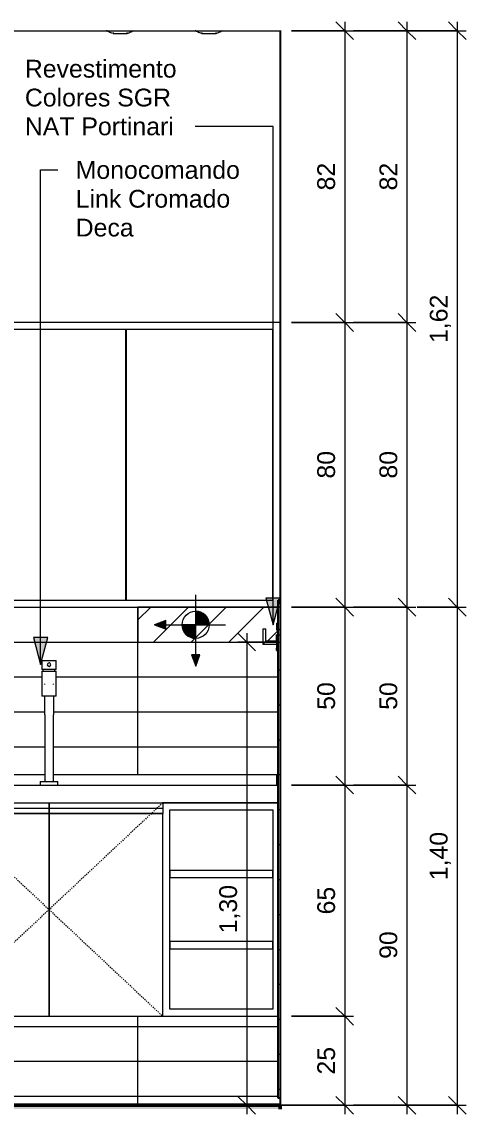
# Model space of a CAD drawing. Header units: millimetres. Extents: x 1525 to 16923, y -16874 to 3225.
# Drawn here: x 9657 to 10907, y 155 to 3225 of the extents above; entities that cross this region are included whole.
import ezdxf

# ---------------------------------------------------------------- set-up
doc = ezdxf.new("R2010")
doc.units = ezdxf.units.MM
doc.linetypes.add('Dash', pattern=[6.35, 3.175, -3.175])
for name, color, linetype, lineweight in [('A-ANNO-DIMS', 211, 'Continuous', 9), ('A-ANNO-DIMS-25', 211, 'Continuous', 9), ('A-ANNO-NOTE', 131, 'Continuous', 9), ('A-CLNG', 13, 'Continuous', 9), ('A-DETL-GENF', 92, 'Continuous', 9), ('A-DETL-THIN', 151, 'Continuous', 9), ('A-FLOR', 192, 'Continuous', 25), ('A-FLOR-PATT', 8, 'Continuous', 25), ('A-WALL', 113, 'Continuous', 25), ('A-WALL-PATT', 111, 'Continuous', 25), ('E-ELEC-FIXT', 91, 'Continuous', 9), ('E-LITE-EQPM', 33, 'Continuous', 9), ('G-ANNO-TEXT', 231, 'Continuous', 9), ('I-FURN', 30, 'Continuous', 9), ('Q-CASE-HDLN', 31, 'Dash', 9)]:
    doc.layers.add(name, color=color, linetype=linetype, lineweight=lineweight)
doc.styles.add('@Arial Unicode MS', font='ARIALUNI.TTF', dxfattribs={"height": 50})
doc.styles.add('Arial_1', font='arial.ttf', dxfattribs={"height": 50})
doc.dimstyles.new('CRT_-__Metros_-_Linha_de_chamada_3_5_mm', dxfattribs={"dimscale": 304.8, "dimtxt": 50.292243, "dimasz": 0.164042, "dimexe": 0.082021, "dimexo": 0.0625, "dimgap": 0.04101, "dimtad": 1, "dimdec": 0, "dimlfac": 0.1, "dimdsep": 46, "dimtxsty": '@Arial Unicode MS', "dimblk1": 'OBLIQUE', "dimblk2": 'OBLIQUE', "dimsah": 1, "dimcen": 0.09, "dimdle": 0.082021, "dimazin": 0, "dimtfac": 1, "dimtdec": 4, "dimtix": 1, "dimtmove": 0, "dimatfit": 3, "dimfxl": 0.492126, "dimfxlon": 1, "dimtvp": 1, "dimtolj": 1, "dimtzin": 0, "dimarcsym": 2})
doc.dimstyles.new('CRT_-__Metros_-_Linha_de_chamada_3_5_mm_1', dxfattribs={"dimscale": 304.8, "dimtxt": 50.292243, "dimasz": 0.164042, "dimexe": 0.082021, "dimexo": 0.0625, "dimgap": 0.04101, "dimtad": 1, "dimlfac": 0.001, "dimrnd": 0.01, "dimzin": 0, "dimdsep": 46, "dimtxsty": '@Arial Unicode MS', "dimblk1": 'OBLIQUE', "dimblk2": 'OBLIQUE', "dimsah": 1, "dimcen": 0.09, "dimdle": 0.082021, "dimazin": 0, "dimtfac": 1, "dimtdec": 4, "dimtix": 1, "dimtmove": 0, "dimatfit": 3, "dimfxl": 0.492126, "dimfxlon": 1, "dimtvp": 1, "dimtolj": 1, "dimtzin": 0, "dimarcsym": 2})
doc.dimstyles.new('CRT_-__Metros_-_Linha_de_chamada_3_5_mm_3', dxfattribs={"dimscale": 304.8, "dimtxt": 50.292243, "dimasz": 0.164042, "dimexe": 0.082021, "dimexo": 0.0625, "dimgap": 0.04101, "dimtad": 1, "dimlfac": 0.001, "dimrnd": 0.01, "dimzin": 0, "dimdsep": 46, "dimtxsty": '@Arial Unicode MS', "dimblk1": 'OBLIQUE', "dimblk2": 'OBLIQUE', "dimsah": 1, "dimcen": 0.09, "dimdle": 0.082021, "dimazin": 0, "dimtfac": 1, "dimtdec": 4, "dimtix": 1, "dimtmove": 2, "dimatfit": 3, "dimfxl": 0.492126, "dimfxlon": 1, "dimtvp": 1, "dimtolj": 1, "dimtzin": 0, "dimarcsym": 2})

# ---------------------------------------------------------------- blocks, each defined once
blk = doc.blocks.new('ARMÁRIO BANHEIRO - ARMÁRIO BANHEIRO-4333011-ELEVAÇÃO 3 BANHEIRO SUÍTE')
at = {"layer": 'I-FURN', "color": 8}
for p, q in [((-14629.650772, 2380), (-15379.650772, 2380)), ((-15379.650772, 2380), (-15379.650772, 1580)), ((-14629.650772, 1580), (-14629.650772, 2380)), ((-13329.650772, 2380), (-14629.650772, 2380)), ((-14629.650772, 2380), (-14629.650772, 1580)), ((-15359.650772, 1600), (-15359.650772, 2360)), ((-15359.650772, 2360), (-14649.650772, 2360)), ((-14994.650772, 2360), (-15014.650772, 2360)), ((-15014.650772, 2360), (-15014.650772, 1990)), ((-14994.650772, 1990), (-14994.650772, 2360)), ((-14649.650772, 2360), (-14649.650772, 1600)), ((-14196.650772, 2360), (-14609.650772, 2360)), ((-14609.650772, 2360), (-14609.650772, 1600)), ((-14196.650772, 1600), (-14196.650772, 2360)), ((-14196.150772, 2360), (-14196.650772, 2360)), ((-14196.650772, 2360), (-14196.150772, 2360)), ((-13763.150772, 2360), (-14196.150772, 2360)), ((-14196.150772, 2360), (-14196.150772, 1600)), ((-13763.150772, 1600), (-13763.150772, 2360)), ((-13762.650772, 2360), (-13763.150772, 2360)), ((-13763.150772, 2360), (-13762.650772, 2360)), ((-13349.650772, 2360), (-13762.650772, 2360)), ((-13762.650772, 2360), (-13762.650772, 1600)), ((-13349.650772, 1600), (-13349.650772, 2360)), ((-14649.650772, 1990), (-15359.650772, 1990)), ((-15359.650772, 1990), (-15359.650772, 1970)), ((-15359.650772, 1970), (-14649.650772, 1970)), ((-15014.650772, 1990), (-14994.650772, 1990)), ((-14994.650772, 1970), (-15014.650772, 1970)), ((-15014.650772, 1970), (-15014.650772, 1600)), ((-14994.650772, 1600), (-14994.650772, 1970)), ((-14649.650772, 1970), (-14649.650772, 1990)), ((-14649.650772, 1600), (-15359.650772, 1600)), ((-15014.650772, 1600), (-14994.650772, 1600)), ((-14609.650772, 1600), (-14196.650772, 1600)), ((-14196.650772, 1600), (-14196.150772, 1600)), ((-14196.150772, 1600), (-14196.650772, 1600)), ((-14196.150772, 1600), (-13763.150772, 1600)), ((-13763.150772, 1600), (-13762.650772, 1600)), ((-13762.650772, 1600), (-13763.150772, 1600)), ((-13762.650772, 1600), (-13349.650772, 1600)), ((-15379.650772, 1580), (-15279.650772, 1580)), ((-15279.650772, 1580), (-14629.650772, 1580)), ((-14629.650772, 1580), (-13979.650772, 1580)), ((-13979.650772, 1580), (-13729.650772, 1580))]:
    blk.add_line(p, q, dxfattribs=at)
at = {"layer": 'I-FURN', "color": 254}
blk.add_line((-13729.650772, 1580), (-13334.650772, 1580), dxfattribs=at)
blk = doc.blocks.new('BAMCADA BANHEIRO - BAMCADA BANHEIRO-4679330-ELEVAÇÃO 3 BANHEIRO SUÍTE')
at = {"layer": 'I-FURN', "color": 8}
for p, q in [((-14000, 1430), (-14000, 1405)), ((-14000, 1430), (-13960, 1430)), ((-13960, 1405), (-13960, 1430)), ((-13960, 1405), (-14000, 1405)), ((-14000, 1400), (-14000, 1330)), ((-14000, 1400), (-13960, 1400)), ((-13997, 1405), (-13997, 1400)), ((-13963, 1400), (-13963, 1405)), ((-13960, 1330), (-13960, 1400)), ((-13960, 1330), (-14000, 1330)), ((-13991.7, 1277), (-13991.7, 1090)), ((-13967.6, 1090), (-13967.6, 1277)), ((-14629.7, 1110), (-13991.7, 1110)), ((-14629.7, 1110), (-14629.7, 1080)), ((-13967.7, 1110), (-13339.7, 1110)), ((-13339.7, 1110), (-13334.7, 1110)), ((-13339.7, 1110), (-13339.7, 1080)), ((-14629.7, 1080), (-13334.7, 1080)), ((-14629.7, 1080), (-14629.7, 1030)), ((-14004.7, 1090), (-14004.7, 1080)), ((-14004.7, 1090), (-13954.7, 1090)), ((-13954.7, 1080), (-13954.7, 1090)), ((-13334.7, 1080), (-13339.7, 1080)), ((-14629.7, 1015), (-14629.7, 1030)), ((-14629.7, 1030), (-14299.7, 1030)), ((-14629.7, 1000), (-14629.7, 1015)), ((-14629.7, 1015), (-14299.7, 1015)), ((-14299.7, 1030), (-14299.7, 1015)), ((-14299.7, 1015), (-14299.7, 1030)), ((-14299.7, 1030), (-13979.7, 1030)), ((-14299.7, 1015), (-14299.7, 1000)), ((-14299.7, 1000), (-14299.7, 1015)), ((-14299.7, 1015), (-13979.7, 1015)), ((-13979.7, 1030), (-13979.7, 1015)), ((-13979.7, 1015), (-13979.7, 1030)), ((-13979.7, 1030), (-13659.7, 1030)), ((-13979.7, 1015), (-13979.7, 1000)), ((-13979.7, 1000), (-13979.7, 1015)), ((-13979.7, 1015), (-13659.7, 1015)), ((-13659.7, 1030), (-13659.7, 1015)), ((-13334.7, 1030), (-13659.7, 1030)), ((-13659.7, 1030), (-13334.7, 1030)), ((-13659.7, 1015), (-13659.7, 1000)), ((-14299.7, 1000), (-14629.7, 1000)), ((-14629.7, 1000), (-14629.7, 830)), ((-14629.7, 1000), (-14299.7, 1000)), ((-14299.7, 830), (-14299.7, 1000)), ((-13979.7, 1000), (-14299.7, 1000)), ((-14299.7, 1000), (-14299.7, 430)), ((-14299.7, 1000), (-13979.7, 1000)), ((-13979.7, 430), (-13979.7, 1000)), ((-13659.7, 1000), (-13979.7, 1000)), ((-13979.7, 1000), (-13979.7, 430)), ((-13979.7, 1000), (-13659.7, 1000)), ((-13659.7, 430), (-13659.7, 1000)), ((-13639.7, 1010), (-13349.7, 1010)), ((-13639.7, 450), (-13639.7, 1010)), ((-13349.7, 1010), (-13349.7, 450)), ((-14629.7, 830), (-14299.7, 830)), ((-14629.7, 815), (-14629.7, 830)), ((-13639.7, 840), (-13639.7, 820)), ((-13349.7, 840), (-13639.7, 840)), ((-13349.7, 820), (-13349.7, 840)), ((-14629.7, 800), (-14629.7, 815)), ((-14629.7, 815), (-14299.7, 815)), ((-14299.7, 800), (-14629.7, 800)), ((-14629.7, 800), (-14629.7, 630)), ((-14629.7, 800), (-14299.7, 800)), ((-14299.7, 815), (-14299.7, 800)), ((-14299.7, 630), (-14299.7, 800)), ((-13639.7, 820), (-13349.7, 820)), ((-14629.7, 630), (-14299.7, 630)), ((-14629.7, 615), (-14629.7, 630)), ((-14629.7, 600), (-14629.7, 615)), ((-14629.7, 615), (-14299.7, 615)), ((-14299.7, 615), (-14299.7, 600)), ((-13639.7, 640), (-13639.7, 620)), ((-13349.7, 640), (-13639.7, 640)), ((-13639.7, 620), (-13349.7, 620)), ((-13349.7, 620), (-13349.7, 640)), ((-14299.7, 600), (-14629.7, 600)), ((-14629.7, 600), (-14629.7, 430)), ((-14629.7, 600), (-14299.7, 600)), ((-14299.7, 430), (-14299.7, 600)), ((-14629.7, 430), (-14299.7, 430)), ((-14299.7, 430), (-13979.7, 430)), ((-13979.7, 430), (-13659.7, 430)), ((-13659.7, 430), (-13334.7, 430)), ((-13349.7, 450), (-13639.7, 450))]:
    blk.add_line(p, q, dxfattribs=at)
at = {"layer": 'I-FURN', "color": 8, "flags": 128}
for points in [[(-13991.7, 1362.5), (-13991.7, 1363), (-13991.6, 1363.4), (-13991.5, 1363.9), (-13991.5, 1364.4), (-13991.3, 1364.9)], [(-13967.9, 1364.6), (-13967.8, 1364.2), (-13967.7, 1363.7), (-13967.7, 1363.2), (-13967.6, 1362.7), (-13967.6, 1362.3)], [(-13991.7, 1277), (-13991.7, 1280.4), (-13991.7, 1283.8), (-13991.7, 1287.2), (-13991.7, 1290.5), (-13991.7, 1293.9), (-13991.7, 1297.2), (-13991.7, 1300.5), (-13991.7, 1303.7), (-13991.7, 1306.9), (-13991.7, 1310.1), (-13991.7, 1313.2), (-13991.7, 1316.3), (-13991.7, 1319.2), (-13991.7, 1322.2), (-13991.7, 1325), (-13991.7, 1327.8), (-13991.7, 1329.8)], [(-13967.6, 1329.8), (-13967.6, 1328.5), (-13967.6, 1325.7), (-13967.6, 1322.9), (-13967.6, 1320), (-13967.6, 1317.1), (-13967.6, 1314), (-13967.6, 1310.9), (-13967.6, 1307.8), (-13967.6, 1304.6), (-13967.6, 1301.4), (-13967.6, 1298.1), (-13967.6, 1294.8), (-13967.6, 1291.4), (-13967.6, 1288.1), (-13967.6, 1284.7), (-13967.6, 1281.3), (-13967.6, 1277.9), (-13967.6, 1277)]]:
    blk.add_lwpolyline(points, dxfattribs=at)
at = {"layer": 'I-FURN', "color": 8}
for start, end in [(0, 180), (180, 0)]:
    blk.add_arc((-13979.7, 1418.3), 5, start, end, dxfattribs=at)
at = {"layer": 'Q-CASE-HDLN'}
for p, q in [((-14299.7, 1030), (-13979.7, 730)), ((-13659.7, 1030), (-13979.7, 730)), ((-13979.7, 730), (-14299.7, 430)), ((-13979.7, 730), (-13659.7, 430))]:
    blk.add_line(p, q, dxfattribs=at)
blk = doc.blocks.new('Lâmpada Redonda Embutida - Iluminação-V4-ELEVAÇÃO 3 BANHEIRO SUÍTE')
at = {"layer": 'E-LITE-EQPM'}
for p, q in [((-13549.7, 3195.4), (-13549.7, 3192.4)), ((-13509.7, 3192.4), (-13509.7, 3195.4)), ((-13549.7, 3192.4), (-13529.7, 3192.4)), ((-13549.7, 3192.4), (-13529.7, 3192.4)), ((-13529.7, 3192.4), (-13509.7, 3192.4)), ((-13529.7, 3192.4), (-13509.7, 3192.4))]:
    blk.add_line(p, q, dxfattribs=at)
at = {"layer": 'E-LITE-EQPM', "flags": 128}
for points in [[(-13549.7, 3192.4), (-13552.7, 3193.2), (-13555.8, 3194.2), (-13558.8, 3195.3), (-13561.7, 3196.6), (-13564.6, 3197.9), (-13567.5, 3199.4), (-13568.7, 3200)], [(-13490.7, 3200), (-13493.5, 3198.5), (-13496.4, 3197.1), (-13499.3, 3195.8), (-13502.3, 3194.7), (-13505.3, 3193.6), (-13508.4, 3192.7), (-13509.7, 3192.4)]]:
    blk.add_lwpolyline(points, dxfattribs=at)
blk = doc.blocks.new('Lâmpada Redonda Embutida - Iluminação-4448281-ELEVAÇÃO 3 BANHEIRO SUÍTE')
at = {"layer": 'E-LITE-EQPM'}
for p, q in [((-15918.1, 3200), (-15879.7, 3200)), ((-15909.7, 3200.6), (-15909.7, 3200)), ((-15899.7, 3195.4), (-15899.7, 3192.4)), ((-15879.7, 3200), (-15841.2, 3200)), ((-15859.7, 3192.4), (-15859.7, 3195.4)), ((-15849.7, 3200), (-15849.7, 3200.6)), ((-15899.7, 3192.4), (-15879.7, 3192.4)), ((-15899.7, 3192.4), (-15879.7, 3192.4)), ((-15879.7, 3192.4), (-15859.7, 3192.4)), ((-15879.7, 3192.4), (-15859.7, 3192.4))]:
    blk.add_line(p, q, dxfattribs=at)
at = {"layer": 'E-LITE-EQPM', "flags": 128}
for points in [[(-15899.7, 3192.4), (-15902.7, 3193.2), (-15905.8, 3194.2), (-15908.8, 3195.3), (-15911.7, 3196.6), (-15914.6, 3197.9), (-15917.5, 3199.4), (-15918.7, 3200)], [(-15840.7, 3200), (-15843.5, 3198.5), (-15846.4, 3197.1), (-15849.3, 3195.8), (-15852.3, 3194.7), (-15855.3, 3193.6), (-15858.4, 3192.7), (-15859.7, 3192.4)]]:
    blk.add_lwpolyline(points, dxfattribs=at)
blk = doc.blocks.new('registro chuveiro - registro chuveiro-4439388-ELEVAÇÃO 3 BANHEIRO SUÍTE')
at = {"layer": 'I-FURN', "color": 254}
for p, q in [((-13378.1, 1519), (-13378.1, 1481.8)), ((-13378.1, 1519), (-13373.7, 1519)), ((-13373.7, 1519), (-13369.2, 1519)), ((-13369.2, 1484.5), (-13369.2, 1519)), ((-13339.7, 1484.5), (-13369.2, 1484.5)), ((-13334.7, 1502), (-13339.7, 1502)), ((-13339.7, 1485), (-13339.7, 1502))]:
    blk.add_line(p, q, dxfattribs=at)
at = {"layer": 'I-FURN', "color": 8}
for p, q in [((-13378.1, 1481.8), (-13378.1, 1475.5)), ((-13378.1, 1475.5), (-13339.7, 1475.5)), ((-13339.7, 1458), (-13339.7, 1464.9)), ((-13339.7, 1458), (-13334.7, 1458))]:
    blk.add_line(p, q, dxfattribs=at)
for points, knots in [([(-13373.7, 1480), (-13374, 1479.6), (-13374.6, 1479), (-13375.4, 1478.3), (-13375.8, 1477.9), (-13376.1, 1477.5), (-13376.4, 1477.2), (-13376.7, 1476.9), (-13377, 1476.6), (-13377.3, 1476.4), (-13377.5, 1476.1), (-13377.8, 1475.9), (-13378, 1475.6), (-13378.1, 1475.5), (-13378.1, 1475.5)], [0, 0, 0, 0, 0.0833333, 0.125, 0.1666667, 0.1875, 0.2083333, 0.25, 0.2708333, 0.2916667, 0.3333333, 0.375, 0.4166667, 0.5, 0.5, 0.5, 0.5]), ([(-13371.8, 1481.8), (-13371.9, 1481.8), (-13372.1, 1481.6), (-13372.7, 1481), (-13373.3, 1480.4), (-13373.7, 1480)], [0.8665649, 0.8665649, 0.8665649, 0.8665649, 0.875, 0.9166667, 1, 1, 1, 1])]:
    blk.add_open_spline(points, degree=3, knots=knots, dxfattribs=at)
at = {"layer": 'I-FURN', "color": 254}
blk.add_open_spline([(-13369.2, 1484.5), (-13369.2, 1484.5), (-13369.3, 1484.4), (-13369.5, 1484.1), (-13369.8, 1483.9), (-13370.1, 1483.6), (-13370.3, 1483.4), (-13370.6, 1483.1), (-13370.9, 1482.7), (-13371.3, 1482.3), (-13371.6, 1482), (-13371.8, 1481.9), (-13371.8, 1481.8)], degree=3, knots=[0.5, 0.5, 0.5, 0.5, 0.5833333, 0.625, 0.6666667, 0.7083333, 0.7291667, 0.75, 0.7916667, 0.8333333, 0.8541667, 0.8665649, 0.8665649, 0.8665649, 0.8665649], dxfattribs=at)
blk = doc.blocks.new('CRT_Tomadas e Interruptores - Interruptor 2s-4755438-ELEVAÇÃO 3 BANHEIRO SUÍTE')
at = {"layer": 'E-ELEC-FIXT'}
for p, q in [((-13339.650772, 1535), (-13337.150772, 1535)), ((-13339.650772, 1535), (-13339.650772, 1515)), ((-13337.150772, 1515), (-13339.650772, 1515)), ((-13337.150772, 1535), (-13334.650772, 1535)), ((-13337.150772, 1535), (-13337.150772, 1515)), ((-13334.650772, 1515), (-13337.150772, 1515)), ((-13339.650772, 1485), (-13337.150772, 1485)), ((-13339.650772, 1485), (-13339.650772, 1481.8)), ((-13339.650772, 1481.8), (-13339.650772, 1465)), ((-13337.150772, 1485), (-13334.650772, 1485)), ((-13337.150772, 1485), (-13337.150772, 1481.8)), ((-13337.150772, 1481.8), (-13337.150772, 1465)), ((-13337.150772, 1465), (-13339.650772, 1465)), ((-13334.650772, 1465), (-13337.150772, 1465))]:
    blk.add_line(p, q, dxfattribs=at)
blk = doc.blocks.new('DIMBLOCK40-ELEVAÇÃO 3 BANHEIRO SUÍTE')
at = {"layer": 'A-ANNO-DIMS-25', "lineweight": 18}
for p, q in [((10565.6, 3200), (10540.6, 3225)), ((10565.6, 3200), (10590.6, 3175)), ((10565.6, 2380), (10540.6, 2405)), ((10565.6, 2380), (10590.6, 2355))]:
    blk.add_line(p, q, dxfattribs=at)
at = {"layer": 'A-ANNO-DIMS-25'}
for p, q in [((10565.6, 3225), (10565.6, 2380)), ((10415.6, 3200), (10590.6, 3200)), ((10565.6, 3200), (10415.6, 3200)), ((10415.6, 2380), (10590.6, 2380)), ((10565.6, 2380), (10415.6, 2380))]:
    blk.add_line(p, q, dxfattribs=at)
at = {"layer": 'A-ANNO-DIMS-25', "color": 0, "insert": (10488.2, 2751.3), "char_height": 50, "width": 92.937, "attachment_point": 1, "rotation": 90, "line_spacing_factor": 1.117605, "style": '@Arial Unicode MS'}
blk.add_mtext('82', dxfattribs=at)
blk = doc.blocks.new('_Oblique')
at = {"color": 0, "linetype": 'ByBlock', "lineweight": -2}
blk.add_line((-0.5, -0.5), (0.5, 0.5), dxfattribs=at)
blk = doc.blocks.new('DIMBLOCK41-ELEVAÇÃO 3 BANHEIRO SUÍTE')
at = {"layer": 'A-ANNO-DIMS-25', "lineweight": 18}
for p, q in [((10565.6, 2380), (10540.6, 2405)), ((10565.6, 2380), (10590.6, 2355)), ((10565.6, 1580), (10540.6, 1605)), ((10565.6, 1580), (10590.6, 1555))]:
    blk.add_line(p, q, dxfattribs=at)
at = {"layer": 'A-ANNO-DIMS-25'}
for p, q in [((10415.6, 2380), (10590.6, 2380)), ((10565.6, 2380), (10415.6, 2380)), ((10565.6, 2380), (10565.6, 1580)), ((10415.6, 1580), (10590.6, 1580)), ((10565.6, 1580), (10415.6, 1580))]:
    blk.add_line(p, q, dxfattribs=at)
at = {"layer": 'A-ANNO-DIMS-25', "color": 0, "insert": (10488.2, 1941.3), "char_height": 50, "width": 92.937, "attachment_point": 1, "rotation": 90, "line_spacing_factor": 1.117605, "style": '@Arial Unicode MS'}
blk.add_mtext('80', dxfattribs=at)
blk = doc.blocks.new('DIMBLOCK42-ELEVAÇÃO 3 BANHEIRO SUÍTE')
at = {"layer": 'A-ANNO-DIMS-25', "lineweight": 18}
for p, q in [((10565.6, 1580), (10540.6, 1605)), ((10565.6, 1580), (10590.6, 1555)), ((10565.6, 1080), (10540.6, 1105)), ((10565.6, 1080), (10590.6, 1055))]:
    blk.add_line(p, q, dxfattribs=at)
at = {"layer": 'A-ANNO-DIMS-25'}
for p, q in [((10415.6, 1580), (10590.6, 1580)), ((10565.6, 1580), (10415.6, 1580)), ((10565.6, 1580), (10565.6, 1080)), ((10415.6, 1080), (10590.6, 1080)), ((10565.6, 1080), (10415.6, 1080))]:
    blk.add_line(p, q, dxfattribs=at)
at = {"layer": 'A-ANNO-DIMS-25', "color": 0, "insert": (10488.2, 1291.3), "char_height": 50, "width": 92.937, "attachment_point": 1, "rotation": 90, "line_spacing_factor": 1.117605, "style": '@Arial Unicode MS'}
blk.add_mtext('50', dxfattribs=at)
blk = doc.blocks.new('DIMBLOCK43-ELEVAÇÃO 3 BANHEIRO SUÍTE')
at = {"layer": 'A-ANNO-DIMS-25'}
for p, q in [((10415.6, 1080), (10590.6, 1080)), ((10565.6, 1080), (10415.6, 1080)), ((10565.6, 1080), (10565.6, 430)), ((10415.6, 430), (10590.6, 430)), ((10565.6, 430), (10415.6, 430))]:
    blk.add_line(p, q, dxfattribs=at)
at = {"layer": 'A-ANNO-DIMS-25', "lineweight": 18}
for p, q in [((10565.6, 1080), (10540.6, 1105)), ((10565.6, 1080), (10590.6, 1055)), ((10565.6, 430), (10540.6, 455)), ((10565.6, 430), (10590.6, 405))]:
    blk.add_line(p, q, dxfattribs=at)
at = {"layer": 'A-ANNO-DIMS-25', "color": 0, "insert": (10488.2, 716.3), "char_height": 50, "width": 92.937, "attachment_point": 1, "rotation": 90, "line_spacing_factor": 1.117605, "style": '@Arial Unicode MS'}
blk.add_mtext('65', dxfattribs=at)
blk = doc.blocks.new('DIMBLOCK44-ELEVAÇÃO 3 BANHEIRO SUÍTE')
at = {"layer": 'A-ANNO-DIMS-25'}
for p, q in [((10415.6, 430), (10590.6, 430)), ((10565.6, 430), (10415.6, 430)), ((10565.6, 430), (10565.6, 155)), ((10415.6, 180), (10590.6, 180)), ((10565.6, 180), (10415.6, 180))]:
    blk.add_line(p, q, dxfattribs=at)
at = {"layer": 'A-ANNO-DIMS-25', "lineweight": 18}
for p, q in [((10565.6, 430), (10540.6, 455)), ((10565.6, 430), (10590.6, 405)), ((10565.6, 180), (10540.6, 205)), ((10565.6, 180), (10590.6, 155))]:
    blk.add_line(p, q, dxfattribs=at)
at = {"layer": 'A-ANNO-DIMS-25', "color": 0, "insert": (10488.2, 266.3), "char_height": 50, "width": 92.937, "attachment_point": 1, "rotation": 90, "line_spacing_factor": 1.117605, "style": '@Arial Unicode MS'}
blk.add_mtext('25', dxfattribs=at)
blk = doc.blocks.new('DIMBLOCK45-ELEVAÇÃO 3 BANHEIRO SUÍTE')
at = {"layer": 'A-ANNO-DIMS-25', "lineweight": 18}
for p, q in [((10740.6, 3200), (10715.6, 3225)), ((10740.6, 3200), (10765.6, 3175)), ((10740.6, 2380), (10715.6, 2405)), ((10740.6, 2380), (10765.6, 2355))]:
    blk.add_line(p, q, dxfattribs=at)
at = {"layer": 'A-ANNO-DIMS-25'}
for p, q in [((10740.6, 3225), (10740.6, 2380)), ((10590.6, 3200), (10765.6, 3200)), ((10740.6, 3200), (10590.6, 3200)), ((10590.6, 2380), (10765.6, 2380)), ((10740.6, 2380), (10590.6, 2380))]:
    blk.add_line(p, q, dxfattribs=at)
at = {"layer": 'A-ANNO-DIMS-25', "color": 0, "insert": (10663.2, 2751.3), "char_height": 50, "width": 92.937, "attachment_point": 1, "rotation": 90, "line_spacing_factor": 1.117605, "style": '@Arial Unicode MS'}
blk.add_mtext('82', dxfattribs=at)
blk = doc.blocks.new('DIMBLOCK46-ELEVAÇÃO 3 BANHEIRO SUÍTE')
at = {"layer": 'A-ANNO-DIMS-25', "lineweight": 18}
for p, q in [((10740.6, 2380), (10715.6, 2405)), ((10740.6, 2380), (10765.6, 2355)), ((10740.6, 1580), (10715.6, 1605)), ((10740.6, 1580), (10765.6, 1555))]:
    blk.add_line(p, q, dxfattribs=at)
at = {"layer": 'A-ANNO-DIMS-25'}
for p, q in [((10590.6, 2380), (10765.6, 2380)), ((10740.6, 2380), (10590.6, 2380)), ((10740.6, 2380), (10740.6, 1580)), ((10590.6, 1580), (10765.6, 1580)), ((10740.6, 1580), (10590.6, 1580))]:
    blk.add_line(p, q, dxfattribs=at)
at = {"layer": 'A-ANNO-DIMS-25', "color": 0, "insert": (10663.2, 1941.3), "char_height": 50, "width": 92.937, "attachment_point": 1, "rotation": 90, "line_spacing_factor": 1.117605, "style": '@Arial Unicode MS'}
blk.add_mtext('80', dxfattribs=at)
blk = doc.blocks.new('DIMBLOCK47-ELEVAÇÃO 3 BANHEIRO SUÍTE')
at = {"layer": 'A-ANNO-DIMS-25', "lineweight": 18}
for p, q in [((10740.6, 1580), (10715.6, 1605)), ((10740.6, 1580), (10765.6, 1555)), ((10740.6, 1080), (10715.6, 1105)), ((10740.6, 1080), (10765.6, 1055))]:
    blk.add_line(p, q, dxfattribs=at)
at = {"layer": 'A-ANNO-DIMS-25'}
for p, q in [((10590.6, 1580), (10765.6, 1580)), ((10740.6, 1580), (10590.6, 1580)), ((10740.6, 1580), (10740.6, 1080)), ((10590.6, 1080), (10765.6, 1080)), ((10740.6, 1080), (10590.6, 1080))]:
    blk.add_line(p, q, dxfattribs=at)
at = {"layer": 'A-ANNO-DIMS-25', "color": 0, "insert": (10663.2, 1291.3), "char_height": 50, "width": 92.937, "attachment_point": 1, "rotation": 90, "line_spacing_factor": 1.117605, "style": '@Arial Unicode MS'}
blk.add_mtext('50', dxfattribs=at)
blk = doc.blocks.new('DIMBLOCK48-ELEVAÇÃO 3 BANHEIRO SUÍTE')
at = {"layer": 'A-ANNO-DIMS-25'}
for p, q in [((10590.6, 1080), (10765.6, 1080)), ((10740.6, 1080), (10590.6, 1080)), ((10740.6, 1080), (10740.6, 155)), ((10590.6, 180), (10765.6, 180)), ((10740.6, 180), (10590.6, 180))]:
    blk.add_line(p, q, dxfattribs=at)
at = {"layer": 'A-ANNO-DIMS-25', "lineweight": 18}
for p, q in [((10740.6, 1080), (10715.6, 1105)), ((10740.6, 1080), (10765.6, 1055)), ((10740.6, 180), (10715.6, 205)), ((10740.6, 180), (10765.6, 155))]:
    blk.add_line(p, q, dxfattribs=at)
at = {"layer": 'A-ANNO-DIMS-25', "color": 0, "insert": (10663.2, 591.3), "char_height": 50, "width": 92.937, "attachment_point": 1, "rotation": 90, "line_spacing_factor": 1.117605, "style": '@Arial Unicode MS'}
blk.add_mtext('90', dxfattribs=at)
blk = doc.blocks.new('DIMBLOCK49-ELEVAÇÃO 3 BANHEIRO SUÍTE')
at = {"layer": 'A-ANNO-DIMS-25', "lineweight": 18}
for p, q in [((10882.3, 3200), (10857.3, 3225)), ((10882.3, 3200), (10907.3, 3175)), ((10882.3, 1580), (10857.3, 1605)), ((10882.3, 1580), (10907.3, 1555))]:
    blk.add_line(p, q, dxfattribs=at)
at = {"layer": 'A-ANNO-DIMS-25'}
for p, q in [((10882.3, 3225), (10882.3, 1580)), ((10732.3, 3200), (10907.3, 3200)), ((10882.3, 3200), (10732.3, 3200)), ((10769.5, 1580), (10907.3, 1580)), ((10882.3, 1580), (10769.5, 1580))]:
    blk.add_line(p, q, dxfattribs=at)
at = {"layer": 'A-ANNO-DIMS-25', "color": 0, "insert": (10804.9, 2322.4), "char_height": 50, "width": 162.337, "attachment_point": 1, "rotation": 90, "line_spacing_factor": 1.117605, "style": '@Arial Unicode MS'}
blk.add_mtext('1,62', dxfattribs=at)
blk = doc.blocks.new('DIMBLOCK50-ELEVAÇÃO 3 BANHEIRO SUÍTE')
at = {"layer": 'A-ANNO-DIMS-25', "lineweight": 18}
for p, q in [((10882.3, 1580), (10857.3, 1605)), ((10882.3, 1580), (10907.3, 1555)), ((10882.3, 180), (10857.3, 205)), ((10882.3, 180), (10907.3, 155))]:
    blk.add_line(p, q, dxfattribs=at)
at = {"layer": 'A-ANNO-DIMS-25'}
for p, q in [((10769.5, 1580), (10907.3, 1580)), ((10882.3, 1580), (10769.5, 1580)), ((10882.3, 1580), (10882.3, 155)), ((10732.3, 180), (10907.3, 180)), ((10882.3, 180), (10732.3, 180))]:
    blk.add_line(p, q, dxfattribs=at)
at = {"layer": 'A-ANNO-DIMS-25', "color": 0, "insert": (10804.9, 812.4), "char_height": 50, "width": 162.337, "attachment_point": 1, "rotation": 90, "line_spacing_factor": 1.117605, "style": '@Arial Unicode MS'}
blk.add_mtext('1,40', dxfattribs=at)
blk = doc.blocks.new('DIMBLOCK51-ELEVAÇÃO 3 BANHEIRO SUÍTE')
at = {"layer": 'A-ANNO-DIMS-25', "lineweight": 18}
for p, q in [((10289.8, 1481.8), (10264.8, 1506.8)), ((10289.8, 1481.8), (10314.8, 1456.8)), ((10289.8, 180), (10264.8, 205)), ((10289.8, 180), (10314.8, 155))]:
    blk.add_line(p, q, dxfattribs=at)
at = {"layer": 'A-ANNO-DIMS-25'}
for p, q in [((10289.8, 1506.8), (10289.8, 155)), ((10367.8, 1481.8), (10264.8, 1481.8)), ((10289.8, 1481.8), (10367.8, 1481.8)), ((10439.8, 180), (10264.8, 180)), ((10289.8, 180), (10439.8, 180))]:
    blk.add_line(p, q, dxfattribs=at)
at = {"layer": 'A-ANNO-DIMS-25', "color": 0, "insert": (10212.4, 663.3), "char_height": 50, "width": 162.337, "attachment_point": 1, "rotation": 90, "line_spacing_factor": 1.117605, "style": '@Arial Unicode MS'}
blk.add_mtext('1,30', dxfattribs=at)
blk = doc.blocks.new('CRT_ANO_Seta de piso - seta de piso-279760-ELEVAÇÃO 3 BANHEIRO SUÍTE')
at = {"layer": 'A-ANNO-NOTE'}
h = blk.add_hatch(color=256, dxfattribs=at)
edge = h.paths.add_edge_path()
edge.add_arc((-13567, 1530.5), 38.2, 0, 90, ccw=False)
edge.add_line((-13528.8, 1530.5), (-13567, 1530.5))
edge.add_line((-13567, 1530.5), (-13567, 1568.7))
for points in [[(-13651.1, 1518.8), (-13683.1, 1530.5), (-13651.1, 1542.1)], [(-13555.3, 1446.4), (-13567, 1414.3), (-13578.7, 1446.4)]]:
    blk.add_hatch(color=256, dxfattribs=at).paths.add_polyline_path(points)
h = blk.add_hatch(color=256, dxfattribs=at)
edge = h.paths.add_edge_path()
edge.add_arc((-13567, 1530.5), 38.2, 180, 270, ccw=False)
edge.add_line((-13605.2, 1530.5), (-13567, 1530.5))
edge.add_line((-13567, 1530.5), (-13567, 1492.2))
for p, q in [((-13567, 1414.3), (-13567, 1614.5)), ((-13567, 1568.7), (-13567, 1530.5)), ((-13683.1, 1530.5), (-13650.2, 1542.4)), ((-13651.1, 1542.1), (-13683.1, 1530.5)), ((-13651.1, 1518.8), (-13651.1, 1542.1)), ((-13683.1, 1530.5), (-13482.9, 1530.5)), ((-13683.1, 1530.5), (-13650.2, 1518.5)), ((-13683.1, 1530.5), (-13651.1, 1518.8)), ((-13567, 1530.5), (-13605.2, 1530.5)), ((-13567, 1530.5), (-13528.8, 1530.5)), ((-13567, 1492.2), (-13567, 1530.5)), ((-13555.3, 1446.4), (-13578.7, 1446.4)), ((-13578.7, 1446.4), (-13567, 1414.3)), ((-13567, 1414.3), (-13555.3, 1446.4))]:
    blk.add_line(p, q, dxfattribs=at)
blk.add_circle((-13567, 1530.5), 38.2, dxfattribs=at)
for start, end in [(0, 90), (180, 270)]:
    blk.add_arc((-13567, 1530.5), 38.2, start, end, dxfattribs=at)

msp = doc.modelspace()

# ---------------------------------------------------------------- hatches: boundary and pattern name
at = {"layer": 'A-DETL-GENF'}
h = msp.add_hatch(dxfattribs=at)
h.set_pattern_fill('FP_5', style=0, pattern_type=2)
h.set_pattern_definition([(45, (23713.075, 0), (-53.033, 53.033), [])])
h.paths.add_polyline_path([(9983.424, 1481.8), (10383.424, 1481.8), (10383.424, 1580), (9983.424, 1580), (9983.424, 1495.545)])
at = {"layer": 'A-FLOR-PATT'}
msp.add_hatch(color=256, dxfattribs=at).paths.add_polyline_path([(10383.424, 169.408), (10383.424, 180), (8283.424, 180), (8283.424, 169.408), (10290.061, 169.408)])
at = {"layer": 'A-WALL-PATT', "lineweight": 9}
h = msp.add_hatch(dxfattribs=at)
h.set_pattern_fill('FP_10', color=256, style=0, pattern_type=2)
h.set_pattern_definition([(90, (10075.92, 225.2), (-400, 2e-14), []), (180, (10075.92, 225.2), (-1e-14, -98.2), [])])
h.paths.add_polyline_path([(10378.424, 200), (10383.424, 200), (10383.424, 1600), (10378.424, 1600), (10378.424, 264.132)])
h = msp.add_hatch(dxfattribs=at)
h.set_pattern_fill('FP_9', color=256, style=0, pattern_type=2)
h.set_pattern_definition([(90, (7583.42, 303.4), (-400, 2e-14), []), (180, (7583.42, 303.4), (-1e-14, -98.2), [])])
h.paths.add_polyline_path([(7391.959, 708.536), (7390.924, 709.33), (7389.718, 709.83), (7388.835, 709.83), (7390.924, 708.964)])
h.paths.add_polyline_path([(7393.424, 705), (7393.253, 706.294), (7392.754, 707.5), (7392.388, 707.5), (7393.253, 705.411)])
h.paths.add_polyline_path([(7388.424, 170), (8283.424, 170), (8283.424, 180), (8275.664, 180), (8275.664, 191.391), (8272.582, 191.391), (8272.582, 190), (8260.582, 190), (8260.582, 193.413), (8259.582, 193.413), (8259.582, 198.587), (8260.582, 198.587), (8260.582, 202), (8261.582, 202), (8261.582, 203), (8262.582, 202), (8263.582, 202), (8263.582, 1580), (7999.497, 1580), (7992.503, 1566.988), (7979.169, 1549.212), (7964.927, 1535.451), (7950.787, 1525.066), (7938.297, 1518.353), (7930.37, 1514.387), (7909.223, 1507.536), (7890.928, 1504.496), (7871.827, 1504.058), (7848.762, 1507.191), (7830.439, 1512.725), (7814.029, 1520.199), (7793.442, 1534.062), (7781.107, 1545.203), (7768.107, 1561.112), (7759.044, 1575.703), (7757.114, 1580), (7393.424, 1580), (7393.424, 610), (7388.424, 610), (7388.424, 172.145)])
h.paths.add_polyline_path([(8501.939, 958), (8501.452, 958.763), (8501.896, 959.064)])
h.paths.add_polyline_path([(8504.752, 960), (8502.761, 959.17), (8502.472, 958.84), (8502.74, 959.783), (8504.23, 959.922)])
h.paths.add_polyline_path([(8862.759, 958.84), (8862.092, 959.064), (8862.339, 958.766), (8862.339, 958.192), (8862.747, 958.823)])
h.paths.add_polyline_path([(8862.591, 959.508), (8863.023, 958.83), (8863.023, 959.046), (8862.64, 959.455)])
h.paths.add_polyline_path([(10008.727, 180), (10383.424, 180), (10383.424, 200), (10378.424, 200), (10378.424, 430), (9083.424, 430), (9083.424, 1110), (9721.383, 1110), (9721.383, 1330), (9713.091, 1330), (9713.091, 1400), (9716.091, 1400), (9716.091, 1405), (9713.091, 1405), (9713.091, 1430), (9753.091, 1430), (9753.091, 1405), (9750.091, 1405), (9750.091, 1400), (9753.091, 1400), (9753.091, 1330), (9745.465, 1329.778), (9745.465, 1110), (10378.424, 1110), (10378.424, 1458), (10373.424, 1458), (10373.424, 1475.543), (10334.966, 1475.694), (10335.118, 1519), (10343.881, 1519), (10343.881, 1484.457), (10373.424, 1484.457), (10373.424, 1502), (10378.424, 1502), (10378.424, 1515), (10373.424, 1515), (10373.424, 1535), (10378.424, 1535), (10378.424, 1580), (8287.046, 1580), (8287.046, 202.619), (8287.664, 202), (8292.443, 201.474), (8296.599, 199.055), (8299.416, 195.159), (8300.413, 190.456), (8300.413, 182), (8301.664, 182), (8301.664, 180), (8563.931, 180), (8600.858, 353.734), (8602.954, 370.697), (8602.817, 382.538), (8599.72, 400.487), (8596.279, 409.958), (8582.944, 418.059), (8576.563, 422.25), (8548.512, 447.103), (8526.193, 477.262), (8525.194, 475.302), (8518.557, 468.665), (8514.782, 466.474), (8515.924, 466.474), (8515.924, 445.474), (8514.924, 443.742), (8514.924, 438.742), (8510.924, 438.742), (8510.823, 436.814), (8504.924, 436.814), (8503.24, 419.771), (8498.489, 403.838), (8492.716, 391.888), (8486.424, 382.538), (8476.943, 371.939), (8465.485, 362.772), (8452.609, 355.519), (8439.957, 350.86), (8424.932, 347.983), (8406.383, 347.873), (8390.798, 350.795), (8376.583, 356.518), (8364.092, 363.505), (8352.23, 373.62), (8343.79, 383.247), (8335.081, 397.543), (8330.054, 410.029), (8327.311, 422.99), (8325.924, 436.814), (8325.924, 775.557), (8321.275, 775.557), (8320.725, 779.062), (8317.484, 781.867), (8315.02, 785.52), (8314.173, 787.566), (8313.617, 789.569), (8313.266, 793.632), (8314.173, 798.305), (8314.654, 799.706), (8317.22, 803.659), (8318.296, 805.301), (8316.571, 824.975), (8316.99, 825.118), (8317.778, 825.541), (8317.778, 825.238), (8318.259, 825.541), (8316.325, 826.041), (8315.924, 826.041), (8315.924, 902.971), (8312.424, 902.971), (8312.424, 904.939), (8309.924, 904.939), (8309.924, 902.971), (8303.935, 902.971), (8303.65, 910.717), (8303.559, 915.36), (8303.737, 927.201), (8303.935, 927.251), (8303.935, 937.008), (8309.924, 937.008), (8309.924, 935.041), (8312.424, 935.041), (8312.424, 937.008), (8350.88, 937.008), (8350.88, 935.241), (8351.424, 935.241), (8351.424, 904.739), (8350.88, 904.739), (8350.88, 902.971), (8343.924, 902.971), (8343.924, 826.041), (8342.487, 825.895), (8341.589, 825.541), (8342.858, 824.975), (8343.522, 824.975), (8341.768, 804.78), (8344.827, 800.351), (8345.676, 798.302), (8346.231, 796.302), (8346.582, 792.239), (8345.676, 787.569), (8345.194, 786.165), (8342.628, 782.212), (8341.07, 780.556), (8338.907, 778.896), (8338.573, 775.557), (8333.924, 775.557), (8333.924, 436.814), (8336.183, 418.059), (8338.274, 411.369), (8343.79, 398.13), (8351.504, 386.655), (8361.979, 375.307), (8368.653, 370.018), (8382.769, 362.214), (8394.253, 358.12), (8408.322, 355.626), (8423.634, 355.67), (8441.895, 359.727), (8454.099, 365.198), (8462.889, 370.697), (8476.943, 383.531), (8485.306, 394.881), (8491.479, 407.571), (8495.458, 421.892), (8496.924, 436.814), (8490.924, 436.814), (8490.924, 438.742), (8486.924, 438.742), (8486.924, 443.742), (8485.924, 445.474), (8485.924, 466.474), (8487.066, 466.741), (8483.29, 468.665), (8476.653, 475.302), (8472.392, 483.665), (8470.924, 492.936), (8472.392, 502.206), (8476.653, 510.569), (8483.29, 517.206), (8489.624, 520.433), (8489.61, 522.474), (8487.924, 522.474), (8487.924, 525.474), (8485.924, 525.474), (8485.924, 530.474), (8505.937, 530.474), (8503.249, 542.169), (8500.841, 570), (8498.141, 570), (8497.979, 570), (8497.863, 572.528), (8498.836, 575), (8492.82, 575), (8493.151, 578.741), (8495.615, 583.826), (8497.757, 586.257), (8504.074, 589.489), (8508.554, 590), (8563.883, 590), (8563.883, 610), (8537.453, 610.241), (8536.049, 610.597), (8534.963, 610.949), (8532.091, 613.082), (8531.185, 614.142), (8530.011, 616.389), (8529.235, 619.463), (8525.354, 643.029), (8513.301, 718.415), (8504.157, 814.13), (8501.083, 915.36), (8501.083, 958), (8503.017, 958), (8503.06, 958.976), (8504.178, 959.331), (8506.637, 959.883), (8505.534, 960), (8503.083, 960), (8503.017, 961), (8501.083, 961), (8501.108, 975.682), (8502.383, 984.427), (8505.964, 992.788), (8511.609, 1000.005), (8518.896, 1005.466), (8527.735, 1008.901), (8537.947, 1010), (8619.924, 1010.084), (8619.924, 1011), (8624.924, 1011.008), (8624.924, 1012), (8680.424, 1012), (8680.424, 1011), (8686.424, 1011), (8686.424, 1012), (8741.924, 1012), (8741.945, 1011), (8746.924, 1011), (8747.134, 1010), (8822.84, 1009.797), (8822.84, 1010), (8831.839, 1009.89), (8840.199, 1008.677), (8848.517, 1005.132), (8855.746, 999.483), (8861.235, 992.128), (8864.663, 983.372), (8865.765, 974.563), (8865.765, 961), (8863.765, 961), (8863.765, 960), (8862.529, 959.783), (8862.807, 959.421), (8864.431, 958.846), (8864.092, 958), (8865.765, 958), (8865.556, 903.52), (8862.3, 808.422), (8852.869, 712.89), (8837.373, 618.073), (8836.263, 615.157), (8834.63, 612.958), (8833.196, 611.772), (8831.154, 610.791), (8829.395, 610.218), (8822.679, 610), (8822.679, 610.287), (8816.995, 610), (8802.965, 610), (8803.183, 590), (8861.211, 589.746), (8862.942, 589.489), (8865.834, 588.435), (8868.852, 586.257), (8871.67, 583.161), (8873.286, 580.087), (8874.028, 575), (8867.911, 574.872), (8868.96, 571.986), (8868.706, 570), (8865.886, 570), (8863.782, 543.24), (8859.948, 524.818), (8856.205, 512.783), (8851.738, 500.943), (8847.549, 490.697), (8833.947, 467.011), (8813.059, 441.574), (8791.49, 423.143), (8770.298, 409.897), (8767.031, 400.201), (8763.938, 380.652), (8764.003, 368.397), (8766.17, 352.887), (8802.916, 180), (9133.462, 180.287), (9133.978, 180.961), (9134.533, 181.109), (9232.869, 180.961), (9233.386, 180.287), (9233.505, 180), (9821.171, 180)])
h.paths.add_polyline_path([(8295.182, 180), (8298.413, 180), (8298.413, 190.456), (8295.182, 197.639), (8287.664, 199.988), (8287.664, 180)])
h.paths.add_polyline_path([(8273.836, 200.197), (8275.664, 200.197), (8275.664, 202), (8272.582, 202), (8272.582, 200.197)])
h.paths.add_polyline_path([(8271.582, 202), (8272.582, 203), (8276.346, 203), (8276.346, 1580), (8271.582, 1580), (8271.582, 203)])
h.paths.add_polyline_path([(8285.664, 203), (8286.046, 203), (8286.046, 1580), (8285.664, 1580), (8285.664, 204)])
h.paths.add_polyline_path([(8277.664, 203), (8277.664, 1580), (8277.346, 1580), (8277.464, 203)])
h.paths.add_polyline_path([(8977.17, 517.001), (8928.449, 517.001), (8928.449, 695), (8915.047, 695.17), (8915.217, 730), (8925.047, 730), (8925.047, 705), (8928.449, 705), (8928.449, 740.5), (9050.686, 740.5), (9050.686, 719.731), (9054.353, 721.25), (9060.047, 722), (9065.741, 721.25), (9071.047, 719.053), (9075.603, 715.556), (9079.099, 711), (9081.297, 705.694), (9082.047, 700), (9081.297, 694.306), (9079.099, 689), (9075.603, 684.444), (9070.948, 680.907), (9065.741, 678.75), (9059.226, 678.108), (9054.353, 678.75), (9050.686, 680.269), (9050.686, 517.001)])
h.paths.add_polyline_path([(8109.725, 880), (7488.294, 880), (7488.294, 1230), (8188.294, 1230), (8188.294, 880), (8133.169, 880)])
h.paths.add_polyline_path([(8503.801, 958), (8504.175, 958.855), (8503.957, 958.846)])
h.paths.add_polyline_path([(8508.529, 958), (8509.499, 958.863), (8509.06, 958.518), (8508.972, 958.432)])
h.paths.add_polyline_path([(8857.293, 959), (8857.558, 959.308), (8856.977, 959.414), (8857.196, 959.127)])
h.paths.add_polyline_path([(8509.555, 959), (8510.281, 959.732), (8511.273, 959.945), (8508.841, 959.657), (8509.002, 959.48), (8509.451, 959.414), (8509.502, 959.212)])
h.paths.add_polyline_path([(8859.752, 959.433), (8856.977, 960), (8857.454, 959.732), (8859.606, 959.46)])
h.paths.add_polyline_path([(8856.567, 959.732), (8856.088, 960), (8856.335, 959.829)])
h.paths.add_polyline_path([(7843.424, 1335), (7826.601, 1337.215), (7810.924, 1343.708), (7797.462, 1354.038), (7787.132, 1367.5), (7780.639, 1383.177), (7778.532, 1400.821), (7780.639, 1416.823), (7787.132, 1432.5), (7797.462, 1445.962), (7810.924, 1456.292), (7826.601, 1462.785), (7843.424, 1465), (7860.247, 1462.785), (7875.924, 1456.292), (7889.386, 1445.962), (7899.716, 1432.5), (7906.209, 1416.823), (7908.424, 1400), (7906.209, 1383.177), (7899.716, 1367.5), (7888.631, 1353.459), (7875.28, 1343.442), (7860.247, 1337.215), (7844.718, 1335.17)])
h.paths.add_polyline_path([(7874.109, 1511.638), (7874.109, 1511.799), (7892.684, 1512.73), (7912.19, 1516.294), (7927.992, 1522.115), (7947.69, 1532.601), (7963.396, 1544.69), (7976.254, 1557.919), (7986.941, 1573.329), (7990.459, 1580), (7765.931, 1580), (7774.658, 1565.653), (7786.426, 1551.215), (7803.946, 1536.047), (7817.217, 1527.382), (7834.994, 1519.515), (7857.115, 1513.699), (7873.273, 1511.74)])
at = {"layer": 'G-ANNO-TEXT'}
for points in [[(10363.82, 1530.572), (10383.917, 1605.572), (10343.724, 1605.572)], [(9709.557, 1419.239), (9729.653, 1494.239), (9689.461, 1494.239)]]:
    msp.add_hatch(color=7, dxfattribs=at).paths.add_polyline_path(points)

# ---------------------------------------------------------------- linework, layer by layer
at = {"layer": 'A-CLNG'}
for p, q in [((9271.581, 3200), (9895.267, 3200)), ((9971.581, 3200), (10383.424, 3200))]:
    msp.add_line(p, q, dxfattribs=at)
at = {"layer": 'A-DETL-THIN'}
for p, q in [((10383.424, 1580), (9983.424, 1580)), ((9983.424, 1580), (9983.424, 1481.8)), ((10383.424, 1481.8), (10383.424, 1580)), ((9983.424, 1481.8), (10383.424, 1481.8))]:
    msp.add_line(p, q, dxfattribs=at)
at = {"layer": 'A-FLOR', "lineweight": 50}
for p, q in [((10383.424, 180), (8283.424, 180)), ((10383.424, 169.408), (10383.424, 180))]:
    msp.add_line(p, q, dxfattribs=at)
at = {"layer": 'A-WALL'}
for p, q in [((10383.424, 3200.577), (10383.424, 180)), ((10383.424, 2305), (10383.839, 2305)), ((10378.424, 200), (10378.424, 1600)), ((10383.424, 1600), (10378.424, 1600)), ((10383.424, 200), (10378.424, 200)), ((10383.839, 180), (10383.424, 180))]:
    msp.add_line(p, q, dxfattribs=at)
at = {"layer": 'G-ANNO-TEXT', "color": 7}
for p, q in [((10256.741, 2931.217), (10144.393, 2931.217)), ((10363.82, 2931.217), (10256.741, 2931.217)), ((10363.82, 1530.572), (10363.82, 2931.217)), ((9709.557, 2808.822), (9757.652, 2808.822)), ((9709.557, 1419.239), (9709.557, 2808.822)), ((10383.917, 1605.572), (10343.724, 1605.572)), ((10343.724, 1605.572), (10363.82, 1530.572)), ((10363.82, 1530.572), (10383.917, 1605.572)), ((9729.653, 1494.239), (9689.461, 1494.239)), ((9689.461, 1494.239), (9709.557, 1419.239)), ((9709.557, 1419.239), (9729.653, 1494.239))]:
    msp.add_line(p, q, dxfattribs=at)

# ---------------------------------------------------------------- block references
at = {"layer": 'A-ANNO-NOTE'}
msp.add_blockref('CRT_ANO_Seta de piso - seta de piso-279760-ELEVAÇÃO 3 BANHEIRO SUÍTE', (23713.075, 0), dxfattribs=at)
at = {"layer": 'E-ELEC-FIXT'}
msp.add_blockref('CRT_Tomadas e Interruptores - Interruptor 2s-4755438-ELEVAÇÃO 3 BANHEIRO SUÍTE', (23713.075, 0), dxfattribs=at)
at = {"layer": 'E-LITE-EQPM'}
for name, p in [('Lâmpada Redonda Embutida - Iluminação-4448281-ELEVAÇÃO 3 BANHEIRO SUÍTE', (25813.075, 0)), ('Lâmpada Redonda Embutida - Iluminação-V4-ELEVAÇÃO 3 BANHEIRO SUÍTE', (23713.075, 0))]:
    msp.add_blockref(name, p, dxfattribs=at)
at = {"layer": 'I-FURN', "color": 8}
for name in ['ARMÁRIO BANHEIRO - ARMÁRIO BANHEIRO-4333011-ELEVAÇÃO 3 BANHEIRO SUÍTE', 'BAMCADA BANHEIRO - BAMCADA BANHEIRO-4679330-ELEVAÇÃO 3 BANHEIRO SUÍTE']:
    msp.add_blockref(name, (23713.075, 0), dxfattribs=at)
at = {"layer": 'I-FURN', "color": 254}
msp.add_blockref('registro chuveiro - registro chuveiro-4439388-ELEVAÇÃO 3 BANHEIRO SUÍTE', (23713.075, 0), dxfattribs=at)

# ---------------------------------------------------------------- texts
at = {"layer": 'G-ANNO-TEXT', "color": 7, "char_height": 50, "attachment_point": 1, "style": 'Arial_1'}
for s, insert, width in [('Revestimento ', (9665.299, 3118.274), 557.17281), ('Colores SGR ', (9665.299, 3037.246), 533.12219), ('NAT Portinari', (9665.299, 2956.217), 519.09266), ('Monocomando ', (9808.452, 2833.822), 595.25297), ('Link Cromado ', (9808.452, 2752.794), 563.18547), ('Deca', (9808.452, 2671.765), 202.42609)]:
    msp.add_mtext(s, dxfattribs=dict(at, insert=insert, width=width))

# ---------------------------------------------------------------- dimensions: what is measured, and where the dimension line sits
at = {"layer": 'A-ANNO-DIMS'}
for base, p1, p2, dimstyle, override, picture, middle in [((10565.626, 2380), (10415.626, 3200), (10415.626, 2380), 'CRT_-__Metros_-_Linha_de_chamada_3_5_mm', {"dimpost": '<>', "dimfxl": 820}, 'DIMBLOCK40-ELEVAÇÃO 3 BANHEIRO SUÍTE', (10527.58, 2790)), ((10740.626, 2380), (10590.626, 3200), (10590.626, 2380), 'CRT_-__Metros_-_Linha_de_chamada_3_5_mm', {"dimpost": '<>', "dimfxl": 820}, 'DIMBLOCK45-ELEVAÇÃO 3 BANHEIRO SUÍTE', (10702.58, 2790)), ((10882.335, 1580), (10732.335, 3200), (10769.527, 1580), 'CRT_-__Metros_-_Linha_de_chamada_3_5_mm_1', {"dimpost": '<>', "dimfxl": 1620.42688}, 'DIMBLOCK49-ELEVAÇÃO 3 BANHEIRO SUÍTE', (10844.289, 2390)), ((10565.626, 1580), (10415.626, 2380), (10415.626, 1580), 'CRT_-__Metros_-_Linha_de_chamada_3_5_mm', {"dimpost": '<>', "dimfxl": 800}, 'DIMBLOCK41-ELEVAÇÃO 3 BANHEIRO SUÍTE', (10527.58, 1980)), ((10740.626, 1580), (10590.626, 2380), (10590.626, 1580), 'CRT_-__Metros_-_Linha_de_chamada_3_5_mm', {"dimpost": '<>', "dimfxl": 800}, 'DIMBLOCK46-ELEVAÇÃO 3 BANHEIRO SUÍTE', (10702.58, 1980)), ((10565.626, 1080), (10415.626, 1580), (10415.626, 1080), 'CRT_-__Metros_-_Linha_de_chamada_3_5_mm', {"dimpost": '<>', "dimfxl": 500}, 'DIMBLOCK42-ELEVAÇÃO 3 BANHEIRO SUÍTE', (10527.58, 1330)), ((10740.626, 1080), (10590.626, 1580), (10590.626, 1080), 'CRT_-__Metros_-_Linha_de_chamada_3_5_mm', {"dimpost": '<>', "dimfxl": 500}, 'DIMBLOCK47-ELEVAÇÃO 3 BANHEIRO SUÍTE', (10702.58, 1330)), ((10882.335, 180), (10769.527, 1580), (10732.335, 180), 'CRT_-__Metros_-_Linha_de_chamada_3_5_mm_1', {"dimpost": '<>', "dimfxl": 1400.49394}, 'DIMBLOCK50-ELEVAÇÃO 3 BANHEIRO SUÍTE', (10844.289, 880)), ((10565.626, 430), (10415.626, 1080), (10415.626, 430), 'CRT_-__Metros_-_Linha_de_chamada_3_5_mm', {"dimpost": '<>', "dimfxl": 650}, 'DIMBLOCK43-ELEVAÇÃO 3 BANHEIRO SUÍTE', (10527.58, 755)), ((10740.626, 180), (10590.626, 1080), (10590.626, 180), 'CRT_-__Metros_-_Linha_de_chamada_3_5_mm', {"dimpost": '<>', "dimfxl": 900}, 'DIMBLOCK48-ELEVAÇÃO 3 BANHEIRO SUÍTE', (10702.58, 630)), ((10565.626, 180), (10415.626, 430), (10415.626, 180), 'CRT_-__Metros_-_Linha_de_chamada_3_5_mm', {"dimpost": '<>', "dimfxl": 250}, 'DIMBLOCK44-ELEVAÇÃO 3 BANHEIRO SUÍTE', (10527.58, 305))]:
    dim = msp.add_linear_dim(base=base, p1=p1, p2=p2, angle=90, dimstyle=dimstyle, override=override, dxfattribs=at)
    dim.commit()
    dim.dimension.update_dxf_attribs({"geometry": picture, "text_midpoint": middle})
dim = msp.add_linear_dim(base=(10289.784, 180), p1=(10367.821, 1481.8), p2=(10439.784, 180), angle=90, dimstyle='CRT_-__Metros_-_Linha_de_chamada_3_5_mm_3', override={"dimpost": '<>', "dimfxl": 1303.787551}, dxfattribs=at)
dim.commit()
dim.dimension.update_dxf_attribs({"geometry": 'DIMBLOCK51-ELEVAÇÃO 3 BANHEIRO SUÍTE', "text_midpoint": (10245.716, 744.443), "dimtype": 160, "text_rotation": 90})

doc.saveas('drawing.dxf')
